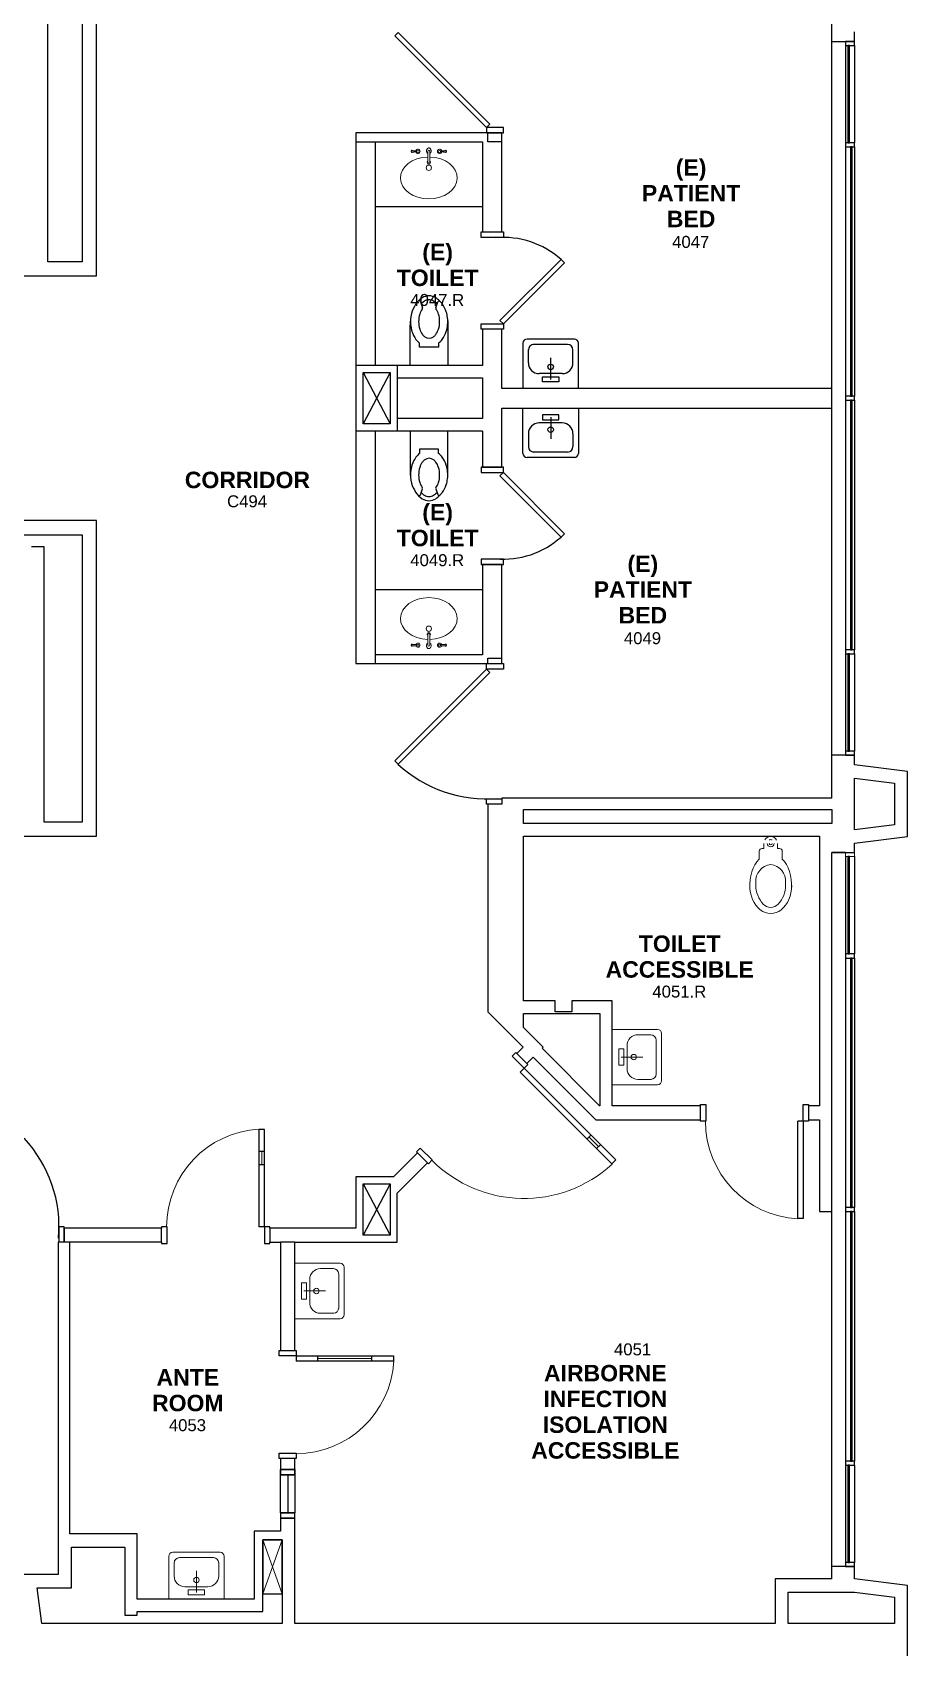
# Model space of a CAD drawing. Header units: inches. Extents: x -3235 to 3296, y 161 to 2924.
# Drawn here: x 2969 to 3293, y 1651 to 2250 of the extents above; entities that cross this region are included whole.
import ezdxf

# ---------------------------------------------------------------- set-up
doc = ezdxf.new("R2010")
doc.units = ezdxf.units.IN
doc.header["$LTSCALE"] = 96
doc.header["$MEASUREMENT"] = 0
for name, color, linetype, lineweight in [('A-AREA-IDEN', 4, 'CONTINUOUS', 9), ('A-DOOR-FRAM', 1, 'CONTINUOUS', 30), ('A-DOOR-GLAZ', 1, 'CONTINUOUS', 18), ('A-GLAZ-CWMG', 3, 'CONTINUOUS', 18), ('A-GLAZ-FRAM', 6, 'CONTINUOUS', 30), ('A-WALL', 2, 'CONTINUOUS', 30), ('A-WALL-MBNI', 2, 'CONTINUOUS', 18)]:
    doc.layers.add(name, color=color, linetype=linetype, lineweight=lineweight)
for name, color, linetype in [('A-DOOR', 2, 'CONTINUOUS'), ('A-FLOR-CASE', 3, 'CONTINUOUS'), ('A-FLOR-PFIX', 2, 'CONTINUOUS'), ('A-GLAZ', 2, 'CONTINUOUS'), ('A-GLAZ-SILL', 1, 'CONTINUOUS'), ('A-SHAFT', 1, 'CONTINUOUS'), ('A-WALL-FULL', 6, 'CONTINUOUS')]:
    doc.layers.add(name, color=color, linetype=linetype)
doc.styles.add('ARIAL', font='arial.ttf')
doc.styles.add('Arial_B', font='arialbd.ttf', dxfattribs={"height": 6.088537})

# ---------------------------------------------------------------- blocks, each defined once
blk = doc.blocks.new('Summit-door-single-wrapped - 36x84-G-4090022-258679-fp04')
at = {"layer": 'A-DOOR', "lineweight": 30}
for p, q in [((14.75, -0.56), (12.75, -0.56)), ((12.75, -36.56), (12.75, -0.56)), ((14.75, -0.56), (14.75, -36.56)), ((12.75, -8.56), (14.75, -8.56)), ((12.75, -28.56), (14.75, -28.56)), ((14.75, -36.56), (12.75, -36.56))]:
    blk.add_line(p, q, dxfattribs=at)
at = {"layer": 'A-DOOR', "lineweight": 9}
blk.add_arc((14.75, -0.56), 36.14, 179.99842, 266.82747, dxfattribs=at)
at = {"layer": 'A-DOOR-FRAM'}
for p, q in [((-23.25, 5.69), (-21.25, 5.69)), ((-23.25, 5.19), (-23.25, 5.69)), ((-21.25, 5.69), (-21.25, -0.56)), ((14.75, 5.69), (16.75, 5.69)), ((14.75, -0.56), (14.75, 5.69)), ((16.75, 5.69), (16.75, 5.19)), ((-23.25, -0.56), (-23.25, -0.06)), ((-21.25, -0.56), (-23.25, -0.56)), ((16.75, -0.56), (14.75, -0.56)), ((16.75, -0.06), (16.75, -0.56))]:
    blk.add_line(p, q, dxfattribs=at)
at = {"layer": 'A-DOOR-GLAZ', "lineweight": 9}
blk.add_line((13.75, -8.56), (13.75, -28.56), dxfattribs=at)
blk = doc.blocks.new('Summit-door-single-wrapped - 48x84-N-4090028-258679-fp04')
at = {"layer": 'A-DOOR', "lineweight": 30}
for p, q in [((20.75, -0.56), (18.75, -0.56)), ((18.75, -48.56), (18.75, -0.56)), ((20.75, -0.56), (20.75, -48.56)), ((18.75, -35.56), (20.75, -35.56)), ((18.75, -40.56), (20.75, -40.56)), ((20.75, -48.56), (18.75, -48.56))]:
    blk.add_line(p, q, dxfattribs=at)
at = {"layer": 'A-DOOR', "lineweight": 9}
blk.add_arc((20.75, -0.56), 48.18, 179.99861, 267.62113, dxfattribs=at)
at = {"layer": 'A-DOOR-FRAM'}
for p, q in [((-29.25, 5.69), (-27.25, 5.69)), ((-29.25, 5.19), (-29.25, 5.69)), ((-27.25, 5.69), (-27.25, -0.56)), ((20.75, 5.69), (22.75, 5.69)), ((20.75, -0.56), (20.75, 5.69)), ((22.75, 5.69), (22.75, 5.19)), ((-29.25, -0.56), (-29.25, -0.06)), ((-27.25, -0.56), (-29.25, -0.56)), ((22.75, -0.56), (20.75, -0.56)), ((22.75, -0.06), (22.75, -0.56))]:
    blk.add_line(p, q, dxfattribs=at)
at = {"layer": 'A-DOOR-GLAZ', "lineweight": 9}
blk.add_line((19.75, -35.56), (19.75, -40.56), dxfattribs=at)
blk = doc.blocks.new('Summit-door-single-wrapped - 36x84-F-4090031-258679-fp04')
at = {"layer": 'A-DOOR', "lineweight": 30}
for p, q in [((14.75, -0.56), (12.75, -0.56)), ((12.75, -36.56), (12.75, -0.56)), ((14.75, -0.56), (14.75, -36.56)), ((14.75, -36.56), (12.75, -36.56))]:
    blk.add_line(p, q, dxfattribs=at)
at = {"layer": 'A-DOOR', "lineweight": 9}
blk.add_arc((14.75, -0.56), 36.14, 179.99842, 266.82747, dxfattribs=at)
at = {"layer": 'A-DOOR-FRAM'}
for p, q in [((-23.25, 5.69), (-21.25, 5.69)), ((-23.25, 5.19), (-23.25, 5.69)), ((-21.25, 5.69), (-21.25, -0.56)), ((14.75, 5.69), (16.75, 5.69)), ((14.75, -0.56), (14.75, 5.69)), ((16.75, 5.69), (16.75, 5.19)), ((-23.25, -0.56), (-23.25, -0.06)), ((-21.25, -0.56), (-23.25, -0.56)), ((16.75, -0.56), (14.75, -0.56)), ((16.75, -0.06), (16.75, -0.56))]:
    blk.add_line(p, q, dxfattribs=at)
blk = doc.blocks.new('Summit-door-single-wrapped - 36x84-N-4089976-258679-fp04')
at = {"layer": 'A-DOOR', "lineweight": 30}
for p, q in [((12.75, 36.56), (12.75, 0.56)), ((14.75, 36.56), (12.75, 36.56)), ((14.75, 0.56), (14.75, 36.56)), ((12.75, 28.56), (14.75, 28.56)), ((12.75, 23.56), (14.75, 23.56)), ((14.75, 0.56), (12.75, 0.56))]:
    blk.add_line(p, q, dxfattribs=at)
at = {"layer": 'A-DOOR', "lineweight": 9}
blk.add_arc((14.75, 0.56), 36.14, 93.17253, 180.00158, dxfattribs=at)
at = {"layer": 'A-DOOR-FRAM'}
for p, q in [((-23.25, 0.56), (-23.25, 0.06)), ((-21.25, 0.56), (-23.25, 0.56)), ((-21.25, -5.69), (-21.25, 0.56)), ((16.75, 0.56), (14.75, 0.56)), ((14.75, 0.56), (14.75, -5.69)), ((16.75, 0.06), (16.75, 0.56)), ((-23.25, -5.19), (-23.25, -5.69)), ((-23.25, -5.69), (-21.25, -5.69)), ((14.75, -5.69), (16.75, -5.69)), ((16.75, -5.69), (16.75, -5.19))]:
    blk.add_line(p, q, dxfattribs=at)
at = {"layer": 'A-DOOR-GLAZ', "lineweight": 9}
blk.add_line((13.75, 23.56), (13.75, 28.56), dxfattribs=at)
blk = doc.blocks.new('cw-countertop-one-side - cw-countertop-one-side-24D-V23-258679-fp04')
at = {"layer": 'A-FLOR-CASE'}
blk.add_line((-23.87, -11.5), (15.63, -11.5), dxfattribs=at)
blk = doc.blocks.new('cw-countertop-one-side - cw-countertop-one-side-24D-V24-258679-fp04')
at = {"layer": 'A-FLOR-CASE'}
blk.add_line((15.63, 11.5), (-23.87, 11.5), dxfattribs=at)
blk = doc.blocks.new('Rectangular Mullion - 1_5_ x 3 3_8_ rectangular-2086054-258679-fp04')
at = {"layer": 'A-GLAZ-CWMG', "color": 253}
for p, q in [((-1.5, 1.6875), (0, 1.6875)), ((-1.5, -1.6875), (-1.5, 1.6875)), ((0, 1.6875), (0, -1.6875)), ((0, -1.6875), (-1.5, -1.6875))]:
    blk.add_line(p, q, dxfattribs=at)
blk = doc.blocks.new('mech chase1 - mech chase-2313631-258679-fp04')
at = {"layer": 'A-WALL'}
for p, q in [((2627.9, 1627.2), (2620.65, 1627.2)), ((2620.65, 1627.2), (2620.65, 1607.2)), ((2627.9, 1607.2), (2627.9, 1627.2)), ((2620.65, 1607.2), (2627.9, 1607.2))]:
    blk.add_line(p, q, dxfattribs=at)
at = {"layer": 'A-WALL-MBNI'}
for p, q in [((2620.65, 1627.2), (2627.9, 1607.2)), ((2620.65, 1607.2), (2627.9, 1627.2))]:
    blk.add_line(p, q, dxfattribs=at)

msp = doc.modelspace()

# ---------------------------------------------------------------- linework, layer by layer
at = {"layer": 'A-DOOR'}
for p, q in [((3102.81, 2248.57), (3104.05, 2249.8)), ((3136.75, 2214.62), (3102.81, 2248.57)), ((3104.05, 2249.8), (3137.99, 2215.86)), ((3136.75, 2214.62), (3137.99, 2215.86)), ((3164.39, 2165.86), (3141.76, 2143.24)), ((3143, 2142), (3165.63, 2164.63)), ((3165.63, 2164.63), (3164.39, 2165.86)), ((3143, 2142), (3141.76, 2143.24)), ((3143, 2087), (3141.76, 2085.76)), ((3164.39, 2063.14), (3141.76, 2085.76)), ((3143, 2087), (3165.63, 2064.37)), ((3165.63, 2064.37), (3164.39, 2063.14)), ((3136.75, 2014.37), (3102.81, 1980.43)), ((3104.05, 1979.2), (3137.99, 2013.14)), ((3136.75, 2014.37), (3137.99, 2013.14)), ((3102.81, 1980.43), (3104.05, 1979.2))]:
    msp.add_line(p, q, dxfattribs=at)
for centre, radius, start, end in [((3143, 2142), 31.98, 48.13643, 95), ((3143, 2087), 31.98, 265, 311.86357), ((3136.75, 2014.37), 48.05, 227.08738, 275), ((2930.63, 1808.12), 48.05, 355, 42.91262)]:
    msp.add_arc(centre, radius, start, end, dxfattribs=at)
at = {"layer": 'A-FLOR-PFIX'}
for p, q in [((3143, 2214.62), (3136.75, 2214.62)), ((3136.75, 2214.62), (3136.75, 2212.62)), ((3136.75, 2212.62), (3143, 2212.62)), ((3143, 2212.62), (3143, 2214.62)), ((3134.75, 2174), (3134.75, 2176)), ((3134.75, 2176), (3143, 2176)), ((3143, 2174), (3134.75, 2174)), ((3143, 2176), (3143, 2174)), ((3112.34, 2150.15), (3113.08, 2147.93)), ((3118.02, 2147.93), (3118.75, 2150.13)), ((3108.5, 2126.62), (3108.5, 2141.5)), ((3122.5, 2143.12), (3122.5, 2126.62)), ((3134.75, 2140), (3134.75, 2142)), ((3134.75, 2142), (3143, 2142)), ((3143, 2140), (3134.75, 2140)), ((3143, 2142), (3143, 2140)), ((3112.05, 2133.34), (3112.05, 2134.89)), ((3119.05, 2133.34), (3112.05, 2133.34)), ((3119.05, 2134.89), (3119.05, 2133.34)), ((3150.25, 2134.87), (3150.25, 2118.12)), ((3169.25, 2136.37), (3151.75, 2136.37)), ((3152.25, 2127.62), (3152.25, 2132.57)), ((3166.75, 2134.37), (3154.06, 2134.37)), ((3168.75, 2127.62), (3168.75, 2132.37)), ((3170.75, 2118.12), (3170.75, 2134.87)), ((3160.5, 2121.5), (3160.5, 2129.5)), ((3164.75, 2123.62), (3156.25, 2123.62)), ((3157.5, 2120.64), (3157.5, 2122.44)), ((3157.5, 2122.44), (3163.5, 2122.44)), ((3163.5, 2120.64), (3157.5, 2120.64)), ((3163.5, 2122.44), (3163.5, 2120.64)), ((3150.25, 2119.12), (3150.25, 2118.12)), ((3170.75, 2118.12), (3170.75, 2119.12)), ((3150.25, 2094.12), (3150.25, 2110.87)), ((3150.25, 2109.87), (3150.25, 2110.87)), ((3157.5, 2108.36), (3157.5, 2106.56)), ((3163.5, 2108.36), (3157.5, 2108.36)), ((3163.5, 2106.56), (3163.5, 2108.36)), ((3170.75, 2110.87), (3170.75, 2094.12)), ((3170.75, 2110.87), (3170.75, 2109.87)), ((3108.5, 2102.37), (3108.5, 2087.5)), ((3122.5, 2085.87), (3122.5, 2102.37)), ((3164.75, 2105.37), (3156.25, 2105.37)), ((3157.5, 2106.56), (3163.5, 2106.56)), ((3160.5, 2107.5), (3160.5, 2099.5)), ((3152.25, 2101.37), (3152.25, 2096.43)), ((3168.75, 2101.37), (3168.75, 2096.62)), ((3112.05, 2095.66), (3112.05, 2094.11)), ((3119.05, 2095.66), (3112.05, 2095.66)), ((3119.05, 2094.11), (3119.05, 2095.66)), ((3169.25, 2092.62), (3151.75, 2092.62)), ((3166.75, 2094.62), (3154.06, 2094.62)), ((3143, 2089), (3134.75, 2089)), ((3134.75, 2089), (3134.75, 2087)), ((3134.75, 2087), (3143, 2087)), ((3143, 2087), (3143, 2089)), ((3112.34, 2078.85), (3113.08, 2081.07)), ((3118.02, 2081.07), (3118.75, 2078.87)), ((3143, 2055), (3134.75, 2055)), ((3134.75, 2055), (3134.75, 2053)), ((3143, 2053), (3143, 2055)), ((3134.75, 2053), (3143, 2053)), ((3136.75, 2016.37), (3143, 2016.37)), ((3136.75, 2014.37), (3136.75, 2016.37)), ((3143, 2014.37), (3136.75, 2014.37)), ((3143, 2016.37), (3143, 2014.37)), ((3136.75, 1966.37), (3142.5, 1966.37)), ((3136.75, 1964.37), (3136.75, 1966.37)), ((3137.25, 1964.37), (3136.75, 1964.37)), ((2978.63, 1808.12), (2978.63, 1802.37)), ((2980.63, 1808.12), (2978.63, 1808.12)), ((2980.63, 1802.37), (2980.63, 1808.12))]:
    msp.add_line(p, q, dxfattribs=at)
at = {"layer": 'A-FLOR-PFIX', "lineweight": 9}
for p, q in [((3109.3, 2206.12), (3109.18, 2206.17)), ((3109.18, 2205.43), (3109.3, 2205.48)), ((3109.43, 2206.08), (3109.3, 2206.12)), ((3109.3, 2205.48), (3109.43, 2205.51)), ((3109.57, 2206.06), (3109.43, 2206.08)), ((3109.43, 2205.51), (3109.57, 2205.54)), ((3109.72, 2206.04), (3109.57, 2206.06)), ((3109.57, 2205.54), (3109.72, 2205.55)), ((3109.89, 2206.03), (3109.72, 2206.04)), ((3109.72, 2205.55), (3109.89, 2205.57)), ((3110.06, 2206.01), (3109.89, 2206.03)), ((3109.89, 2205.57), (3110.06, 2205.58)), ((3110.24, 2206), (3110.06, 2206.01)), ((3110.06, 2205.58), (3110.24, 2205.59)), ((3110.43, 2205.99), (3110.24, 2206)), ((3110.24, 2205.59), (3110.43, 2205.6)), ((3110.67, 2205.99), (3110.43, 2205.99)), ((3110.43, 2205.6), (3110.67, 2205.61)), ((3110.87, 2205.98), (3110.64, 2205.99)), ((3110.64, 2205.61), (3110.87, 2205.61)), ((3111.11, 2205.98), (3110.87, 2205.98)), ((3110.87, 2205.61), (3111.11, 2205.61)), ((3115.03, 2205.8), (3115.03, 2205.01)), ((3115.03, 2205.01), (3115.03, 2202.12)), ((3115.84, 2205.8), (3115.84, 2205.01)), ((3115.84, 2202.12), (3115.84, 2205.01)), ((3120, 2205.98), (3119.76, 2205.98)), ((3119.76, 2205.61), (3120, 2205.61)), ((3120.23, 2205.99), (3120, 2205.98)), ((3120, 2205.61), (3120.23, 2205.61)), ((3120.44, 2205.99), (3120.2, 2205.99)), ((3120.2, 2205.61), (3120.44, 2205.6)), ((3120.64, 2206), (3120.44, 2205.99)), ((3120.44, 2205.6), (3120.64, 2205.59)), ((3120.82, 2206.01), (3120.64, 2206)), ((3120.64, 2205.59), (3120.82, 2205.58)), ((3120.99, 2206.03), (3120.82, 2206.01)), ((3120.82, 2205.58), (3120.99, 2205.57)), ((3121.15, 2206.04), (3120.99, 2206.03)), ((3120.99, 2205.57), (3121.15, 2205.55)), ((3121.3, 2206.06), (3121.15, 2206.04)), ((3121.15, 2205.55), (3121.3, 2205.53)), ((3121.45, 2206.08), (3121.3, 2206.06)), ((3121.3, 2205.53), (3121.45, 2205.51)), ((3121.58, 2206.12), (3121.45, 2206.08)), ((3121.45, 2205.51), (3121.58, 2205.48)), ((3121.69, 2206.16), (3121.58, 2206.12)), ((3121.58, 2205.48), (3121.69, 2205.43)), ((3115.03, 2202.12), (3115.03, 2201.81)), ((3115.84, 2202.12), (3115.84, 2201.81)), ((3115.03, 2026.88), (3115.03, 2027.19)), ((3115.03, 2023.99), (3115.03, 2026.88)), ((3115.03, 2023.2), (3115.03, 2023.99)), ((3115.84, 2026.88), (3115.84, 2027.19)), ((3115.84, 2026.88), (3115.84, 2023.99)), ((3115.84, 2023.2), (3115.84, 2023.99)), ((3109.18, 2023.57), (3109.3, 2023.52)), ((3109.3, 2022.88), (3109.18, 2022.83)), ((3109.3, 2023.52), (3109.43, 2023.49)), ((3109.43, 2022.92), (3109.3, 2022.88)), ((3109.43, 2023.49), (3109.57, 2023.46)), ((3109.57, 2022.94), (3109.43, 2022.92)), ((3109.57, 2023.46), (3109.72, 2023.45)), ((3109.72, 2022.96), (3109.57, 2022.94)), ((3109.72, 2023.45), (3109.89, 2023.43)), ((3109.89, 2022.97), (3109.72, 2022.96)), ((3109.89, 2023.43), (3110.06, 2023.42)), ((3110.06, 2022.99), (3109.89, 2022.97)), ((3110.06, 2023.42), (3110.24, 2023.41)), ((3110.24, 2023), (3110.06, 2022.99)), ((3110.24, 2023.41), (3110.43, 2023.4)), ((3110.43, 2023.01), (3110.24, 2023)), ((3110.43, 2023.4), (3110.67, 2023.39)), ((3110.67, 2023.01), (3110.43, 2023.01)), ((3110.64, 2023.39), (3110.87, 2023.39)), ((3110.87, 2023.02), (3110.64, 2023.01)), ((3110.87, 2023.39), (3111.11, 2023.39)), ((3111.11, 2023.02), (3110.87, 2023.02)), ((3119.76, 2023.39), (3120, 2023.39)), ((3120, 2023.02), (3119.76, 2023.02)), ((3120, 2023.39), (3120.23, 2023.39)), ((3120.23, 2023.01), (3120, 2023.02)), ((3120.2, 2023.39), (3120.44, 2023.4)), ((3120.44, 2023.01), (3120.2, 2023.01)), ((3120.44, 2023.4), (3120.64, 2023.41)), ((3120.64, 2023), (3120.44, 2023.01)), ((3120.64, 2023.41), (3120.82, 2023.42)), ((3120.82, 2022.99), (3120.64, 2023)), ((3120.82, 2023.42), (3120.99, 2023.43)), ((3120.99, 2022.97), (3120.82, 2022.99)), ((3120.99, 2023.43), (3121.15, 2023.45)), ((3121.15, 2022.96), (3120.99, 2022.97)), ((3121.15, 2023.45), (3121.3, 2023.47)), ((3121.3, 2022.94), (3121.15, 2022.96)), ((3121.3, 2023.47), (3121.45, 2023.49)), ((3121.45, 2022.92), (3121.3, 2022.94)), ((3121.45, 2023.49), (3121.58, 2023.52)), ((3121.58, 2022.88), (3121.45, 2022.92)), ((3121.58, 2023.52), (3121.69, 2023.57)), ((3121.69, 2022.84), (3121.58, 2022.88)), ((3237.62, 1944.1), (3237.62, 1946.99)), ((3238.62, 1947.99), (3239.37, 1947.99)), ((3239.37, 1947.99), (3239.37, 1949.87)), ((3244.38, 1947.99), (3244.38, 1949.87)), ((3245.13, 1947.99), (3244.38, 1947.99)), ((3246.13, 1944.1), (3246.13, 1946.99)), ((3236.37, 1935.49), (3236.37, 1934.49)), ((3247.38, 1935.49), (3247.38, 1934.45)), ((3183.25, 1881.12), (3200, 1881.12)), ((3183.25, 1881.12), (3184.25, 1881.12)), ((3188.75, 1875.12), (3188.75, 1866.62)), ((3192.75, 1879.12), (3197.5, 1879.12)), ((3199.5, 1877.12), (3199.5, 1864.43)), ((3201.5, 1879.62), (3201.5, 1862.12)), ((3187.57, 1873.87), (3185.76, 1873.87)), ((3185.76, 1873.87), (3185.76, 1867.87)), ((3186.63, 1870.87), (3194.63, 1870.87)), ((3187.57, 1867.87), (3187.57, 1873.87)), ((3185.76, 1867.87), (3187.57, 1867.87)), ((3192.75, 1862.62), (3197.69, 1862.62)), ((3200, 1860.62), (3183.25, 1860.62)), ((3184.25, 1860.62), (3183.25, 1860.62)), ((3065.88, 1794.62), (3082.63, 1794.62)), ((3065.88, 1794.62), (3066.88, 1794.62)), ((3075.38, 1792.62), (3080.13, 1792.62)), ((3082.13, 1790.62), (3082.13, 1777.93)), ((3084.13, 1793.12), (3084.13, 1775.62)), ((3070.19, 1787.37), (3068.39, 1787.37)), ((3068.39, 1787.37), (3068.39, 1781.37)), ((3070.19, 1781.37), (3070.19, 1787.37)), ((3071.38, 1788.62), (3071.38, 1780.12)), ((3068.39, 1781.37), (3070.19, 1781.37)), ((3069.25, 1784.37), (3077.25, 1784.37)), ((3082.63, 1774.12), (3065.88, 1774.12)), ((3066.88, 1774.12), (3065.88, 1774.12)), ((3075.38, 1776.12), (3080.32, 1776.12)), ((3019.25, 1670.41), (3019.25, 1686.25)), ((3020.75, 1687.75), (3038.25, 1687.75)), ((3021.25, 1679), (3021.25, 1683.75)), ((3023.25, 1685.75), (3035.94, 1685.75)), ((3037.75, 1679), (3037.75, 1683.94)), ((3039.75, 1686.25), (3039.75, 1670.41)), ((3029.5, 1672.87), (3029.5, 1680.87)), ((3025.25, 1675), (3033.75, 1675)), ((3032.5, 1673.82), (3026.5, 1673.82)), ((3026.5, 1673.82), (3026.5, 1672.01)), ((3026.5, 1672.01), (3032.5, 1672.01)), ((3032.5, 1672.01), (3032.5, 1673.82)), ((3019.25, 1670.41), (3019.25, 1670.5)), ((3039.75, 1670.5), (3039.75, 1670.41))]:
    msp.add_line(p, q, dxfattribs=at)
for centre, radius in [((3111.44, 2205.8), 0.375), ((3119.44, 2205.8), 0.375), ((3115.44, 2199.73), 1), ((3115.44, 2029.27), 1), ((3111.44, 2023.2), 0.375), ((3119.44, 2023.2), 0.375), ((3191.25, 1870.87), 1), ((3073.88, 1784.37), 1), ((3029.5, 1677.5), 1)]:
    msp.add_circle(centre, radius, dxfattribs=at)
at = {"layer": 'A-FLOR-PFIX'}
for centre in [(3160.5, 2126.12), (3160.5, 2102.87)]:
    msp.add_circle(centre, 1, dxfattribs=at)
at = {"layer": 'A-FLOR-PFIX', "lineweight": 9}
for centre, radius, start, end in [((3111.44, 2205.8), 0.787, 193.91607, 166.08393), ((3115.44, 2205.8), 0.89, 180, 242.85913), ((3115.44, 2205.8), 0.406, 0, 180), ((3115.44, 2205.8), 0.89, 297.14087, 0), ((3119.44, 2205.8), 0.787, 13.91607, 346.08393), ((3115.44, 2201.69), 0.594, 133.29136, 47.02251), ((3115.44, 2201.81), 0.406, 180, 0), ((3111.44, 2023.2), 0.787, 193.91607, 166.08393), ((3115.44, 2023.2), 0.89, 117.14087, 180), ((3115.44, 2027.31), 0.594, 312.97749, 226.70864), ((3115.44, 2027.19), 0.406, 0, 180), ((3115.44, 2023.2), 0.89, 0, 62.85913), ((3119.44, 2023.2), 0.787, 13.91607, 346.08393), ((3115.44, 2023.2), 0.406, 180, 0), ((3241.87, 1949.94), 2.5, 28.64251, 150.78978), ((3238.62, 1946.99), 1, 90, 180), ((3241.87, 1949.94), 2.5, 181.3626, 186.85501), ((3241.87, 1949.94), 1.34, 182.86167, 357.13833), ((3241.87, 1949.94), 0.571, 187.58013, 352.41987), ((3241.87, 1949.94), 1.34, 65.83558, 114.16442), ((3245.13, 1946.99), 1, 0, 90), ((3242.6, 1935.9), 6.24, 96.66588, 183.78889), ((3241.15, 1935.9), 6.24, 356.21111, 83.33412), ((3246.89, 1934.48), 10.52, 179.94984, 222.17463), ((3236.86, 1934.48), 10.52, 317.82537, 359.83165), ((3241.87, 1929.94), 3.75, 222.17463, 317.82537), ((3200, 1879.62), 1.5, 0, 90), ((3192.75, 1875.12), 4, 90, 180), ((3197.5, 1877.12), 2, 0, 90), ((3192.75, 1866.62), 4, 180, 270), ((3197.5, 1864.62), 2, 270, 0), ((3200, 1862.12), 1.5, 270, 0), ((3075.38, 1788.62), 4, 90, 180), ((3080.13, 1790.62), 2, 0, 90), ((3082.63, 1793.12), 1.5, 0, 90), ((3075.38, 1780.12), 4, 180, 270), ((3080.13, 1778.12), 2, 270, 0), ((3082.63, 1775.62), 1.5, 270, 0), ((3020.75, 1686.25), 1.5, 90, 180), ((3023.25, 1683.75), 2, 90, 180), ((3035.75, 1683.75), 2, 0, 90), ((3038.25, 1686.25), 1.5, 0, 90), ((3025.25, 1679), 4, 180, 270), ((3033.75, 1679), 4, 270, 0)]:
    msp.add_arc(centre, radius, start, end, dxfattribs=at)
at = {"layer": 'A-FLOR-PFIX'}
for centre, radius, start, end in [((3117.43, 2144.76), 8.18, 122.76172, 147.23167), ((3111.87, 2150), 0.5, 18.24383, 135.67207), ((3117.43, 2144.76), 6.68, 122.76159, 136.31418), ((3115.5, 2147.76), 4.62, 89.99996, 122.76172), ((3115.5, 2147.76), 3.12, 89.99997, 122.76159), ((3115.5, 2147.76), 4.62, 57.23848, 90.00004), ((3115.5, 2147.76), 3.12, 57.23832, 90.00003), ((3113.57, 2144.76), 6.68, 42.75649, 57.23832), ((3113.57, 2144.76), 8.18, 43.30974, 57.23848), ((3119.23, 2149.97), 0.5, 46.57414, 161.75618), ((3114.46, 2144.94), 7.43, 36.68811, 46.57416), ((3125.34, 2141.5), 16.84, 165.07119, 180), ((3121.04, 2142.84), 12.38, 171.73494, 197.14148), ((3120.49, 2142.79), 11.82, 147.23167, 165.07119), ((3121.04, 2142.84), 9.38, 162.85864, 179.99998), ((3118.35, 2143.67), 6.56, 144.48291, 162.85864), ((3112.6, 2147.77), 0.5, 324.48291, 18.24383), ((3118.5, 2147.77), 0.5, 161.75618, 215.51709), ((3112.75, 2143.67), 6.56, 17.14136, 35.51709), ((3110.06, 2142.84), 9.38, 0.00002, 17.14136), ((3112.75, 2143.67), 9.56, 17.14164, 36.68462), ((3110.06, 2142.84), 12.38, 6.58592, 17.14164), ((3110.06, 2142.84), 12.38, 342.85864, 6.58587), ((3118.35, 2142), 9.56, 197.14148, 216.67221), ((3121.04, 2142.84), 9.38, 180.00002, 197.14137), ((3118.35, 2142), 6.56, 197.14137, 216.67237), ((3116.64, 2140.73), 4.43, 216.67237, 231.86477), ((3114.46, 2140.73), 4.43, 308.13523, 323.32763), ((3112.75, 2142), 6.56, 323.32763, 342.85863), ((3110.06, 2142.84), 9.38, 342.85863, 359.99998), ((3112.75, 2142), 9.56, 323.32772, 342.85864), ((3116.64, 2140.73), 7.43, 216.67221, 231.86478), ((3115.55, 2139.47), 2.76, 233.41905, 306.58095), ((3114.46, 2140.73), 7.43, 308.13524, 323.32772), ((3151.75, 2134.87), 1.5, 90, 180), ((3154.25, 2132.37), 2, 90, 180), ((3166.75, 2132.37), 2, 0, 90), ((3169.25, 2134.87), 1.5, 0, 90), ((3156.25, 2127.62), 4, 180, 270), ((3164.75, 2127.62), 4, 270, 0), ((3156.25, 2101.37), 4, 90, 180), ((3164.75, 2101.37), 4, 0, 90), ((3154.25, 2096.62), 2, 180, 270), ((3166.75, 2096.62), 2, 270, 0), ((3118.35, 2087), 9.56, 143.32779, 162.85852), ((3116.64, 2088.27), 7.43, 128.13522, 143.32779), ((3118.35, 2087), 6.56, 143.32763, 162.85863), ((3116.64, 2088.27), 4.43, 128.13523, 143.32763), ((3115.55, 2089.53), 2.76, 53.41905, 126.58095), ((3114.46, 2088.27), 4.43, 36.67237, 51.86477), ((3112.75, 2087), 6.56, 17.14137, 36.67237), ((3114.46, 2088.27), 7.43, 36.67228, 51.86476), ((3112.75, 2087), 9.56, 17.14136, 36.67228), ((3151.75, 2094.12), 1.5, 180, 270), ((3169.25, 2094.12), 1.5, 270, 0), ((3125.34, 2087.5), 16.84, 180, 194.92881), ((3121.04, 2086.16), 12.38, 162.85852, 188.26506), ((3121.04, 2086.16), 9.38, 162.85863, 179.99998), ((3121.04, 2086.16), 9.38, 180.00002, 197.14136), ((3110.06, 2086.16), 9.38, 0.00002, 17.14137), ((3110.06, 2086.16), 9.38, 342.85864, 359.99998), ((3110.06, 2086.16), 12.38, 353.41413, 17.14136), ((3110.06, 2086.16), 12.38, 342.85836, 353.41408), ((3120.49, 2086.21), 11.82, 194.92881, 212.76833), ((3117.43, 2084.24), 8.18, 212.76833, 237.23828), ((3111.87, 2079), 0.5, 224.32793, 341.75617), ((3118.35, 2085.33), 6.56, 197.14136, 215.51709), ((3117.43, 2084.24), 6.68, 223.68582, 237.23841), ((3112.6, 2081.23), 0.5, 341.75617, 35.51709), ((3115.5, 2081.24), 3.12, 237.23841, 270.00003), ((3115.5, 2081.24), 3.12, 269.99997, 302.76168), ((3113.57, 2084.24), 6.68, 302.76168, 317.24351), ((3118.5, 2081.23), 0.5, 144.48291, 198.24382), ((3113.57, 2084.24), 8.18, 302.76152, 316.69026), ((3112.75, 2085.33), 6.56, 324.48291, 342.85864), ((3119.23, 2079.03), 0.5, 198.24382, 313.42586), ((3114.46, 2084.06), 7.43, 313.42584, 323.31189), ((3112.75, 2085.33), 9.56, 323.31538, 342.85836), ((3115.5, 2081.24), 4.62, 237.23828, 270.00004), ((3115.5, 2081.24), 4.62, 269.99996, 302.76152)]:
    msp.add_arc(centre, radius, start, end, dxfattribs=at)
at = {"layer": 'A-FLOR-PFIX', "lineweight": 9}
for centre, major_axis, ratio, start_param, end_param in [((3115.44, 2195.98), (10.5, 0), 0.737968, 1.609473, 7.815305), ((3115.44, 2033.02), (10.5, 0), 0.737968, 4.751065, 10.956898), ((3241.87, 1934.28), (0, -11.75), 0.659574, 3.722963, 4.803144), ((3241.87, 1934.28), (0, -11.75), 0.659574, 1.494749, 2.560223), ((3241.87, 1934.28), (0, -10.3), 0.752595, 4.712389, 7.853982)]:
    msp.add_ellipse(centre, major_axis=major_axis, ratio=ratio, start_param=start_param, end_param=end_param, dxfattribs=at)
for points, knots in [([(3109.18, 2206.17), (3109.17, 2206.18), (3109.14, 2206.19), (3109.12, 2206.2), (3109.11, 2206.21), (3109.11, 2206.21), (3109.1, 2206.21), (3109.09, 2206.22), (3109.09, 2206.22), (3109.08, 2206.21), (3109.07, 2206.21), (3109.06, 2206.2), (3109.05, 2206.19), (3109.04, 2206.17), (3109.04, 2206.15), (3109.03, 2206.13), (3109.02, 2206.11), (3109, 2206.07), (3108.98, 2206), (3108.96, 2205.91), (3108.96, 2205.83), (3108.96, 2205.8)], [0, 0, 0, 0, 0.041667, 0.083333, 0.104167, 0.130208, 0.166667, 0.208333, 0.25, 0.291667, 0.333333, 0.416667, 0.458333, 0.5, 0.541667, 0.583333, 0.625, 0.666667, 0.75, 0.916667, 1, 1, 1, 1]), ([(3108.96, 2205.8), (3108.96, 2205.74), (3108.97, 2205.64), (3109.01, 2205.51), (3109.05, 2205.42), (3109.07, 2205.39), (3109.08, 2205.38), (3109.09, 2205.38), (3109.09, 2205.38), (3109.1, 2205.38), (3109.11, 2205.39), (3109.11, 2205.39), (3109.12, 2205.39), (3109.14, 2205.41), (3109.17, 2205.42), (3109.18, 2205.43)], [0, 0, 0, 0, 0.166667, 0.333333, 0.5, 0.666667, 0.708333, 0.75, 0.791667, 0.833333, 0.869792, 0.895833, 0.916667, 0.958333, 1, 1, 1, 1]), ([(3115.44, 2207.09), (3115.39, 2207.09), (3115.3, 2207.08), (3115.2, 2207.04), (3115.12, 2207), (3115.05, 2206.95), (3114.96, 2206.87), (3114.87, 2206.77), (3114.8, 2206.65), (3114.73, 2206.53), (3114.64, 2206.33), (3114.57, 2206.07), (3114.55, 2205.88), (3114.55, 2205.8)], [0, 0, 0, 0, 0.076923, 0.153846, 0.192308, 0.230769, 0.307692, 0.384615, 0.461538, 0.538462, 0.615385, 0.807692, 1, 1, 1, 1]), ([(3116.33, 2205.8), (3116.33, 2205.83), (3116.32, 2205.9), (3116.3, 2206.05), (3116.26, 2206.22), (3116.2, 2206.4), (3116.15, 2206.53), (3116.08, 2206.65), (3115.96, 2206.83), (3115.84, 2206.95), (3115.72, 2207.02), (3115.67, 2207.04), (3115.58, 2207.08), (3115.5, 2207.09), (3115.44, 2207.09)], [0, 0, 0, 0, 0.076923, 0.153846, 0.307692, 0.384615, 0.461538, 0.538462, 0.615385, 0.807692, 0.831731, 0.855769, 0.903846, 1, 1, 1, 1]), ([(3121.92, 2205.8), (3121.92, 2205.85), (3121.91, 2205.96), (3121.87, 2206.09), (3121.83, 2206.18), (3121.81, 2206.2), (3121.8, 2206.21), (3121.79, 2206.21), (3121.78, 2206.21), (3121.78, 2206.21), (3121.77, 2206.21), (3121.76, 2206.21), (3121.75, 2206.2), (3121.73, 2206.19), (3121.71, 2206.17), (3121.69, 2206.16)], [0, 0, 0, 0, 0.166667, 0.333333, 0.5, 0.666667, 0.708333, 0.75, 0.791667, 0.833333, 0.869792, 0.895833, 0.916667, 0.958333, 1, 1, 1, 1]), ([(3121.69, 2205.43), (3121.71, 2205.42), (3121.73, 2205.4), (3121.75, 2205.39), (3121.76, 2205.39), (3121.77, 2205.38), (3121.78, 2205.38), (3121.78, 2205.38), (3121.79, 2205.38), (3121.8, 2205.38), (3121.8, 2205.39), (3121.81, 2205.39), (3121.82, 2205.41), (3121.83, 2205.42), (3121.84, 2205.44), (3121.85, 2205.46), (3121.86, 2205.48), (3121.87, 2205.52), (3121.89, 2205.59), (3121.91, 2205.69), (3121.92, 2205.77), (3121.92, 2205.8)], [0, 0, 0, 0, 0.041667, 0.083333, 0.104167, 0.130208, 0.166667, 0.208333, 0.25, 0.291667, 0.333333, 0.416667, 0.458333, 0.5, 0.541667, 0.583333, 0.625, 0.666667, 0.75, 0.916667, 1, 1, 1, 1]), ([(3108.96, 2023.2), (3108.96, 2023.26), (3108.97, 2023.36), (3109, 2023.47), (3109.02, 2023.53), (3109.04, 2023.56), (3109.04, 2023.57), (3109.05, 2023.59), (3109.06, 2023.6), (3109.07, 2023.61), (3109.07, 2023.61), (3109.08, 2023.62), (3109.09, 2023.62), (3109.09, 2023.62), (3109.1, 2023.62), (3109.11, 2023.61), (3109.11, 2023.61), (3109.12, 2023.61), (3109.14, 2023.59), (3109.17, 2023.58), (3109.18, 2023.57)], [-1, -1, -1, -1, -0.833333, -0.666667, -0.583333, -0.541667, -0.5, -0.458333, -0.416667, -0.375, -0.333333, -0.291667, -0.25, -0.208333, -0.166667, -0.130208, -0.104167, -0.083333, -0.041667, 0, 0, 0, 0]), ([(3109.18, 2022.83), (3109.17, 2022.82), (3109.14, 2022.81), (3109.12, 2022.8), (3109.11, 2022.79), (3109.11, 2022.79), (3109.1, 2022.79), (3109.09, 2022.78), (3109.09, 2022.78), (3109.08, 2022.79), (3109.07, 2022.79), (3109.06, 2022.8), (3109.04, 2022.84), (3108.99, 2022.94), (3108.96, 2023.09), (3108.96, 2023.2)], [-1, -1, -1, -1, -0.958333, -0.916667, -0.895833, -0.869792, -0.833333, -0.791667, -0.75, -0.708333, -0.666667, -0.583333, -0.5, -0.333333, 0, 0, 0, 0]), ([(3115.44, 2021.91), (3115.38, 2021.91), (3115.29, 2021.92), (3115.21, 2021.96), (3115.16, 2021.98), (3115.04, 2022.05), (3114.91, 2022.17), (3114.8, 2022.35), (3114.71, 2022.51), (3114.62, 2022.74), (3114.56, 2022.99), (3114.55, 2023.14), (3114.55, 2023.2)], [-1, -1, -1, -1, -0.903846, -0.855769, -0.831731, -0.807692, -0.615385, -0.538462, -0.461538, -0.307692, -0.153846, 0, 0, 0, 0]), ([(3116.33, 2023.2), (3116.33, 2023.12), (3116.31, 2022.93), (3116.23, 2022.67), (3116.15, 2022.47), (3116.08, 2022.35), (3116, 2022.23), (3115.91, 2022.13), (3115.83, 2022.05), (3115.75, 2022), (3115.68, 2021.96), (3115.57, 2021.92), (3115.48, 2021.91), (3115.44, 2021.91)], [-1, -1, -1, -1, -0.807692, -0.615385, -0.538462, -0.461538, -0.384615, -0.307692, -0.230769, -0.192308, -0.153846, -0.076923, 0, 0, 0, 0]), ([(3121.69, 2023.57), (3121.71, 2023.58), (3121.73, 2023.6), (3121.75, 2023.61), (3121.76, 2023.61), (3121.77, 2023.62), (3121.78, 2023.62), (3121.78, 2023.62), (3121.79, 2023.62), (3121.8, 2023.62), (3121.8, 2023.61), (3121.81, 2023.6), (3121.83, 2023.57), (3121.88, 2023.47), (3121.92, 2023.31), (3121.92, 2023.2)], [-1, -1, -1, -1, -0.958333, -0.916667, -0.895833, -0.869792, -0.833333, -0.791667, -0.75, -0.708333, -0.666667, -0.583333, -0.5, -0.333333, 0, 0, 0, 0]), ([(3121.92, 2023.2), (3121.92, 2023.15), (3121.91, 2023.04), (3121.87, 2022.93), (3121.85, 2022.88), (3121.84, 2022.85), (3121.83, 2022.83), (3121.82, 2022.82), (3121.82, 2022.81), (3121.81, 2022.8), (3121.8, 2022.79), (3121.8, 2022.79), (3121.79, 2022.79), (3121.78, 2022.79), (3121.78, 2022.79), (3121.77, 2022.79), (3121.76, 2022.79), (3121.75, 2022.8), (3121.73, 2022.81), (3121.71, 2022.83), (3121.69, 2022.84)], [-1, -1, -1, -1, -0.833333, -0.666667, -0.583333, -0.541667, -0.5, -0.458333, -0.416667, -0.375, -0.333333, -0.291667, -0.25, -0.208333, -0.166667, -0.130208, -0.104167, -0.083333, -0.041667, 0, 0, 0, 0])]:
    msp.add_open_spline(points, degree=3, knots=knots, dxfattribs=at)
at = {"layer": 'A-GLAZ', "extrusion": (0, 0, -1)}
for p, q in [((3272.87, 2246.49), (3269.5, 2246.49)), ((3269.5, 2246.49), (3269.5, 2244.99)), ((3272.87, 2244.99), (3272.87, 2246.49)), ((3269.5, 2244.99), (3272.87, 2244.99)), ((3272.87, 2208.99), (3269.5, 2208.99)), ((3269.5, 2208.99), (3269.5, 2207.49)), ((3269.5, 2207.49), (3272.87, 2207.49)), ((3272.87, 2207.49), (3272.87, 2208.99)), ((3272.87, 2115.24), (3269.5, 2115.24)), ((3269.5, 2115.24), (3269.5, 2113.74)), ((3272.87, 2113.74), (3272.87, 2115.24)), ((3269.5, 2113.74), (3272.87, 2113.74)), ((3272.87, 2021.49), (3269.5, 2021.49)), ((3269.5, 2021.49), (3269.5, 2019.99)), ((3269.5, 2019.99), (3272.87, 2019.99)), ((3272.87, 2019.99), (3272.87, 2021.49)), ((3272.87, 1908.99), (3269.5, 1908.99)), ((3269.5, 1908.99), (3269.5, 1907.49)), ((3269.5, 1907.49), (3272.87, 1907.49)), ((3272.87, 1907.49), (3272.87, 1908.99)), ((3272.87, 1815.24), (3269.5, 1815.24)), ((3269.5, 1815.24), (3269.5, 1813.74)), ((3272.87, 1813.74), (3272.87, 1815.24)), ((3269.5, 1813.74), (3272.87, 1813.74)), ((3272.87, 1721.49), (3269.5, 1721.49)), ((3269.5, 1721.49), (3269.5, 1719.99)), ((3269.5, 1719.99), (3272.87, 1719.99)), ((3272.87, 1719.99), (3272.87, 1721.49))]:
    msp.add_line(p, q, dxfattribs=at)
at = {"layer": 'A-GLAZ'}
for p, q in [((3271, 2244.99), (3270.37, 2244.99)), ((3270.37, 2244.99), (3270.37, 2208.99)), ((3271, 2208.99), (3271, 2244.99)), ((3270.37, 2208.99), (3271, 2208.99)), ((3272, 2207.49), (3271.37, 2207.49)), ((3271.37, 2207.49), (3271.37, 2115.24)), ((3272, 2115.24), (3272, 2207.49)), ((3271.37, 2115.24), (3272, 2115.24)), ((3272, 2113.74), (3271.37, 2113.74)), ((3271.37, 2113.74), (3271.37, 2021.49)), ((3272, 2021.49), (3272, 2113.74)), ((3271, 2019.99), (3270.37, 2019.99)), ((3270.37, 2019.99), (3270.37, 1983.99)), ((3271, 1983.99), (3271, 2019.99)), ((3271.37, 2021.49), (3272, 2021.49)), ((3272.87, 1983.99), (3269.5, 1983.99)), ((3269.5, 1983.99), (3269.5, 1982.49)), ((3269.5, 1982.49), (3272.87, 1982.49)), ((3270.37, 1983.99), (3271, 1983.99)), ((3272.87, 1982.49), (3272.87, 1983.99)), ((3271, 1944.99), (3270.37, 1944.99)), ((3270.37, 1944.99), (3270.37, 1908.99)), ((3271, 1908.99), (3271, 1944.99)), ((3270.37, 1908.99), (3271, 1908.99)), ((3272, 1907.49), (3271.37, 1907.49)), ((3271.37, 1907.49), (3271.37, 1815.24)), ((3272, 1815.24), (3272, 1907.49)), ((3271.37, 1815.24), (3272, 1815.24)), ((3272, 1813.74), (3271.37, 1813.74)), ((3271.37, 1813.74), (3271.37, 1721.49)), ((3272, 1721.49), (3272, 1813.74)), ((3271, 1719.99), (3270.37, 1719.99)), ((3270.37, 1719.99), (3270.37, 1683.99)), ((3271, 1683.99), (3271, 1719.99)), ((3271.37, 1721.49), (3272, 1721.49)), ((3060.63, 1718.37), (3065.88, 1718.37)), ((3065.88, 1718.37), (3060.63, 1718.37)), ((3065.88, 1716.37), (3060.63, 1716.37)), ((3060.63, 1716.37), (3065.88, 1716.37)), ((3060.63, 1702.37), (3065.88, 1702.37)), ((3065.88, 1702.37), (3060.63, 1702.37)), ((3065.88, 1700.37), (3060.63, 1700.37)), ((3060.63, 1700.37), (3065.88, 1700.37)), ((3272.87, 1683.99), (3269.5, 1683.99)), ((3269.5, 1683.99), (3269.5, 1682.49)), ((3270.37, 1683.99), (3271, 1683.99)), ((3272.87, 1682.49), (3272.87, 1683.99)), ((3269.5, 1682.49), (3272.87, 1682.49))]:
    msp.add_line(p, q, dxfattribs=at)
msp.add_lwpolyline([(3063.25, 1716.37), (3063.25, 1702.37)], dxfattribs=at)
at = {"layer": 'A-GLAZ-FRAM'}
for p, q in [((3060.63, 1716.37), (3060.63, 1718.37)), ((3060.63, 1718.37), (3060.63, 1716.37)), ((3065.88, 1718.37), (3065.88, 1716.37)), ((3065.88, 1716.37), (3065.88, 1718.37)), ((3060.63, 1702.37), (3060.63, 1700.37)), ((3060.63, 1702.37), (3060.63, 1700.37)), ((3065.88, 1700.37), (3065.88, 1702.37)), ((3065.88, 1700.37), (3065.88, 1702.37))]:
    msp.add_line(p, q, dxfattribs=at)
at = {"layer": 'A-GLAZ-SILL'}
for p, q in [((3269.5, 2244.99), (3269.5, 2208.99)), ((3272.87, 2244.99), (3272.87, 2208.99)), ((3269.5, 2207.49), (3269.5, 2115.24)), ((3272.87, 2207.49), (3272.87, 2115.24)), ((3269.5, 2113.74), (3269.5, 2021.49)), ((3272.87, 2113.74), (3272.87, 2021.49)), ((3269.5, 2019.99), (3269.5, 1983.99)), ((3272.87, 2019.99), (3272.87, 1983.99)), ((3269.5, 1944.99), (3269.5, 1908.99)), ((3272.87, 1944.99), (3272.87, 1908.99)), ((3269.5, 1907.49), (3269.5, 1815.24)), ((3272.87, 1907.49), (3272.87, 1815.24)), ((3269.5, 1813.74), (3269.5, 1721.49)), ((3272.87, 1813.74), (3272.87, 1721.49)), ((3269.5, 1719.99), (3269.5, 1683.99)), ((3272.87, 1719.99), (3272.87, 1683.99)), ((3060.63, 1702.37), (3060.63, 1716.37)), ((3065.88, 1716.37), (3065.88, 1702.37))]:
    msp.add_line(p, q, dxfattribs=at)
at = {"layer": 'A-SHAFT'}
for p, q in [((3101.12, 2124), (3091.12, 2105)), ((3091.12, 2124), (3101.12, 2105)), ((3091.12, 1824), (3101.12, 1805)), ((3101.12, 1824), (3091.12, 1805))]:
    msp.add_line(p, q, dxfattribs=at)
at = {"layer": 'A-WALL-FULL'}
for p, q in [((2992.5, 2159.75), (2992.5, 2276.5)), ((2974.5, 2165), (2974.5, 2271.25)), ((2987.25, 2271.25), (2987.25, 2165)), ((3264.5, 1966.62), (3264.5, 2262.37)), ((3264.5, 2246.49), (3272.87, 2246.49)), ((3272.87, 2246.49), (3272.87, 2250.05)), ((3142.5, 2212.62), (3088.5, 2212.62)), ((3088.5, 2212.62), (3088.5, 2016.37)), ((3137.25, 2209.37), (3137.25, 2212.62)), ((3142.5, 2176), (3142.5, 2212.62)), ((3088.5, 2209.37), (3135.25, 2209.37)), ((3095.75, 2126.62), (3095.75, 2209.37)), ((3135.25, 2209.37), (3135.25, 2176)), ((3142.5, 2209.37), (3137.25, 2209.37)), ((3135.25, 2176), (3142.5, 2176)), ((2987.25, 2159.75), (2992.5, 2159.75)), ((3135.25, 2140), (3135.25, 2126.62)), ((3142.5, 2140), (3135.25, 2140)), ((3142.5, 2118.12), (3142.5, 2140)), ((3135.25, 2126.62), (3088.5, 2126.62)), ((3103.75, 2126.62), (3103.75, 2102.37)), ((3091.12, 2105), (3091.12, 2124)), ((3091.12, 2124), (3101.12, 2124)), ((3101.12, 2124), (3101.12, 2105)), ((3103.75, 2122), (3135.25, 2122)), ((3135.25, 2122), (3135.25, 2107)), ((3264.5, 2118.12), (3142.5, 2118.12)), ((3142.5, 2110.87), (3264.5, 2110.87)), ((3142.5, 2089), (3142.5, 2110.87)), ((3135.25, 2102.37), (3088.5, 2102.37)), ((3101.12, 2105), (3091.12, 2105)), ((3095.75, 2016.37), (3095.75, 2102.37)), ((3135.25, 2107), (3103.75, 2107)), ((3135.25, 2102.37), (3135.25, 2089)), ((3135.25, 2089), (3142.5, 2089)), ((2992.5, 2069.25), (2987.25, 2069.25)), ((2992.5, 1952.5), (2992.5, 2069.25)), ((2987.25, 2064), (2987.25, 1957.75)), ((2973.13, 2059.62), (2968.5, 2059.62)), ((2973.13, 1957.75), (2973.13, 2059.62)), ((3135.25, 2053), (3135.25, 2019.62)), ((3142.5, 2053), (3135.25, 2053)), ((3142.5, 2016.37), (3142.5, 2053)), ((3135.25, 2019.62), (3095.75, 2019.62)), ((3137.25, 2016.37), (3137.25, 2018.37)), ((3137.25, 2018.37), (3142.5, 2018.37)), ((3088.5, 2016.37), (3142.5, 2016.37)), ((3272.87, 1982.49), (3264.5, 1982.49)), ((3272.87, 1978.94), (3272.87, 1982.49)), ((3292.5, 1976.49), (3272.87, 1978.94)), ((3292.5, 1952.49), (3292.5, 1976.49)), ((3272.87, 1974.03), (3287.62, 1972.18)), ((3272.87, 1954.95), (3272.87, 1974.03)), ((3287.62, 1972.18), (3287.62, 1956.79)), ((3264.5, 1966.62), (3142.5, 1966.62)), ((3142.5, 1966.62), (3142.5, 1964.37)), ((3150.5, 1962.37), (3264.5, 1962.37)), ((3264.5, 1962.37), (3264.5, 1957.25)), ((2964.5, 1952.5), (2992.5, 1952.5)), ((2987.25, 1957.75), (2973.13, 1957.75)), ((3287.62, 1956.79), (3272.87, 1954.95)), ((3272.87, 1950.03), (3292.5, 1952.49)), ((3264.5, 1946.49), (3272.87, 1946.49)), ((3269.5, 1946.47), (3264.5, 1946.47)), ((3272.87, 1946.49), (3272.87, 1950.03)), ((3102.37, 1826.62), (3088.5, 1826.62)), ((3088.5, 1826.62), (3088.5, 1807.62)), ((3091.12, 1824), (3101.12, 1824)), ((3091.12, 1805), (3091.12, 1824)), ((3101.12, 1824), (3101.12, 1805)), ((3103.75, 1802.37), (3103.75, 1820.58)), ((3264.5, 1677.87), (3264.5, 1813.74)), ((2980.63, 1807.62), (2980.63, 1802.37)), ((3016.63, 1807.62), (2980.63, 1807.62)), ((3016.63, 1802.37), (3016.63, 1807.62)), ((3088.5, 1807.62), (3087.5, 1807.62)), ((3101.12, 1805), (3091.12, 1805)), ((3016.63, 1802.37), (2978.38, 1802.37)), ((2978.38, 1802.37), (2978.38, 1679.5)), ((2982.63, 1694.5), (2982.63, 1802.37)), ((3065.88, 1802.37), (3060.63, 1802.37)), ((3087.5, 1802.37), (3103.75, 1802.37)), ((2999.63, 1694.5), (2982.63, 1694.5)), ((2983.25, 1689.62), (3003, 1689.62)), ((2983.25, 1674.62), (2983.25, 1689.62)), ((2978.38, 1679.5), (2962.5, 1679.5)), ((3243.5, 1677.87), (3243.5, 1661.41)), ((3264.5, 1677.87), (3243.5, 1677.87)), ((3272.87, 1682.49), (3264.5, 1682.49)), ((3272.87, 1677.87), (3272.87, 1682.49)), ((3292.5, 1675.42), (3272.87, 1677.87)), ((2972.27, 1661.41), (2970.65, 1674.62)), ((2970.65, 1674.62), (2983.25, 1674.62)), ((3248.38, 1661.41), (3248.38, 1673)), ((3248.38, 1673), (3272.87, 1673)), ((3272.87, 1673), (3272.87, 1672.96)), ((3272.87, 1672.96), (3287.62, 1671.12)), ((3287.62, 1671.12), (3287.62, 1661.41)), ((3292.5, 1649.41), (3292.5, 1675.42)), ((3061.25, 1661.41), (2972.27, 1661.41)), ((3243.5, 1661.41), (3065.88, 1661.41)), ((3287.62, 1661.41), (3248.38, 1661.41))]:
    msp.add_line(p, q, dxfattribs=at)
at = {"layer": 'A-WALL-FULL', "lineweight": 30}
for p, q in [((2987.25, 2165), (2974.5, 2165)), ((2894.81, 2159.75), (2987.25, 2159.75)), ((2987.25, 2069.25), (2928.63, 2069.25)), ((2894.81, 2064), (2987.25, 2064)), ((3137.25, 1964.37), (3137.25, 1887.62)), ((3142.5, 1964.37), (3137.25, 1964.37)), ((3150.5, 1957.25), (3150.5, 1962.37)), ((3264.5, 1957.25), (3150.5, 1957.25)), ((3150.5, 1952.62), (3259.87, 1952.62)), ((3150.5, 1891.62), (3150.5, 1952.62)), ((3259.87, 1952.62), (3259.87, 1852.87)), ((3264.5, 1813.74), (3264.5, 1946.49)), ((3137.25, 1887.62), (3150.31, 1874.56)), ((3162.19, 1891.62), (3150.5, 1891.62)), ((3150.5, 1881.8), (3150.5, 1887)), ((3150.5, 1887), (3178.63, 1887)), ((3162.19, 1887.62), (3162.19, 1891.62)), ((3168.31, 1887.62), (3162.19, 1887.62)), ((3183.25, 1891.62), (3168.31, 1891.62)), ((3168.31, 1891.62), (3168.31, 1887.62)), ((3178.63, 1887), (3178.63, 1852.87)), ((3183.25, 1852.87), (3183.25, 1891.62)), ((3157.74, 1874.56), (3150.5, 1881.8)), ((3150.31, 1874.56), (3147.98, 1872.23)), ((3157.3, 1874.12), (3157.74, 1874.56)), ((3147.98, 1872.23), (3151.7, 1868.52)), ((3151.7, 1868.52), (3154.02, 1870.85)), ((3154.02, 1870.85), (3177.25, 1847.62)), ((3178.54, 1852.87), (3157.3, 1874.12)), ((3178.63, 1852.87), (3178.54, 1852.87)), ((3215.87, 1852.87), (3183.25, 1852.87)), ((3215.87, 1847.62), (3215.87, 1852.87)), ((3259.87, 1852.87), (3255.87, 1852.87)), ((3255.87, 1852.87), (3255.87, 1847.62)), ((3177.25, 1847.62), (3215.87, 1847.62)), ((3255.87, 1847.62), (3259.87, 1847.62)), ((3259.87, 1847.62), (3259.87, 1813.74)), ((3111.21, 1835.46), (3102.37, 1826.62)), ((3114.93, 1831.75), (3111.21, 1835.46)), ((3103.75, 1820.58), (3114.93, 1831.75)), ((3259.87, 1813.74), (3264.5, 1813.74)), ((3087.5, 1807.62), (3056.63, 1807.62)), ((3056.63, 1807.62), (3056.63, 1802.37)), ((3056.63, 1802.37), (3060.63, 1802.37)), ((3060.63, 1802.37), (3060.63, 1762.37)), ((3065.88, 1762.37), (3065.88, 1802.37)), ((3065.88, 1802.37), (3087.5, 1802.37)), ((3060.63, 1762.37), (3065.88, 1762.37)), ((3060.63, 1722.37), (3060.63, 1718.37)), ((3065.88, 1722.37), (3060.63, 1722.37)), ((3065.88, 1718.37), (3065.88, 1722.37)), ((3060.63, 1695.5), (3050.88, 1695.5)), ((3050.88, 1695.5), (3050.88, 1670.41)), ((3060.63, 1700.37), (3060.63, 1695.5)), ((3065.88, 1661.41), (3065.88, 1700.37)), ((3007.63, 1694.5), (2999.63, 1694.5)), ((3003, 1689.62), (3003, 1664.5)), ((3007.63, 1670.41), (3007.63, 1694.5)), ((3054, 1692.37), (3061.25, 1692.37)), ((3054, 1665.78), (3054, 1692.37)), ((3061.25, 1692.37), (3061.25, 1661.41)), ((3050.88, 1670.41), (3007.63, 1670.41)), ((3007.63, 1664.5), (3007.63, 1665.78)), ((3007.63, 1665.78), (3054, 1665.78)), ((3003, 1664.5), (3007.63, 1664.5))]:
    msp.add_line(p, q, dxfattribs=at)

# ---------------------------------------------------------------- block references
at = {"layer": 'A-DOOR'}
for name, p, rotation in [('Summit-door-single-wrapped - 48x84-N-4090028-258679-fp04', (3135.57, 1852.48), 44.9999999999995), ('Summit-door-single-wrapped - 36x84-G-4090022-258679-fp04', (3065.81, 1745.62), 90.0000000000001)]:
    msp.add_blockref(name, p, dxfattribs=dict(at, rotation=rotation))
for name, p in [('Summit-door-single-wrapped - 36x84-F-4090031-258679-fp04', (3239.12, 1847.69)), ('Summit-door-single-wrapped - 36x84-N-4089976-258679-fp04', (3039.88, 1807.56))]:
    msp.add_blockref(name, p, dxfattribs=at)
at = {"layer": 'A-FLOR-CASE'}
for name, p in [('cw-countertop-one-side - cw-countertop-one-side-24D-V23-258679-fp04', (3119.62, 2196.87)), ('cw-countertop-one-side - cw-countertop-one-side-24D-V24-258679-fp04', (3119.62, 2032.12))]:
    msp.add_blockref(name, p, dxfattribs=at)
at = {"layer": 'A-GLAZ-CWMG', "color": 253, "extrusion": (0, 0, -1), "rotation": 89.9999999999999}
msp.add_blockref('Rectangular Mullion - 1_5_ x 3 3_8_ rectangular-2086054-258679-fp04', (-3271.19, 1946.49), dxfattribs=at)
at = {"layer": 'A-WALL-MBNI'}
msp.add_blockref('mech chase1 - mech chase-2313631-258679-fp04', (433.35, 65.18), dxfattribs=at)

# ---------------------------------------------------------------- texts
at = {"layer": 'A-AREA-IDEN', "attachment_point": 2, "line_spacing_factor": 0.938532}
for s, insert, char_height, width, style in [('(E)\\PPATIENT\\PBED', (3212.43, 2202.9), 6.089, 41.976, 'Arial_B'), ('4047', (3212.29, 2174.54), 4.426, 16.416, 'ARIAL'), ('4047', (3212.29, 2174.54), 4.426, 16.416, 'ARIAL'), ('(E)\\PTOILET', (3118.7, 2171.62), 6.089, 35.136, 'Arial_B'), ('4047.R', (3118.55, 2153.07), 4.426, 23.76, 'ARIAL'), ('4047.R', (3118.55, 2153.07), 4.426, 23.76, 'ARIAL'), ('CORRIDOR', (3048.36, 2087.35), 6.089, 53.784, 'Arial_B'), ('C494', (3048.21, 2078.61), 4.426, 17.604, 'ARIAL'), ('C494', (3048.21, 2078.61), 4.426, 17.604, 'ARIAL'), ('(E)\\PTOILET', (3118.7, 2075.39), 6.089, 35.136, 'Arial_B'), ('4049.R', (3118.55, 2056.84), 4.426, 23.76, 'ARIAL'), ('4049.R', (3118.55, 2056.84), 4.426, 23.76, 'ARIAL'), ('(E)\\PPATIENT\\PBED', (3194.59, 2056.35), 6.089, 41.976, 'Arial_B'), ('4049', (3194.45, 2027.99), 4.426, 16.416, 'ARIAL'), ('4049', (3194.45, 2027.99), 4.426, 16.416, 'ARIAL'), ('TOILET\\PACCESSIBLE', (3208.21, 1915.85), 6.089, 63.288, 'Arial_B'), ('4051.R', (3208.07, 1897.3), 4.426, 23.76, 'ARIAL'), ('4051.R', (3208.07, 1897.3), 4.426, 23.76, 'ARIAL'), ('4051', (3190.79, 1764.99), 4.426, 16.416, 'ARIAL'), ('4051', (3190.79, 1764.99), 4.426, 16.416, 'ARIAL'), ('ANTE\\PROOM', (3026.31, 1755.5), 6.089, 30.744, 'Arial_B'), ('AIRBORNE\\PINFECTION\\PISOLATION\\PACCESSIBLE', (3180.71, 1757.03), 6.089, 63.288, 'Arial_B'), ('4053', (3026.17, 1736.95), 4.426, 16.416, 'ARIAL'), ('4053', (3026.17, 1736.95), 4.426, 16.416, 'ARIAL')]:
    msp.add_mtext(s, dxfattribs=dict(at, insert=insert, char_height=char_height, width=width, style=style))

doc.saveas('drawing.dxf')
